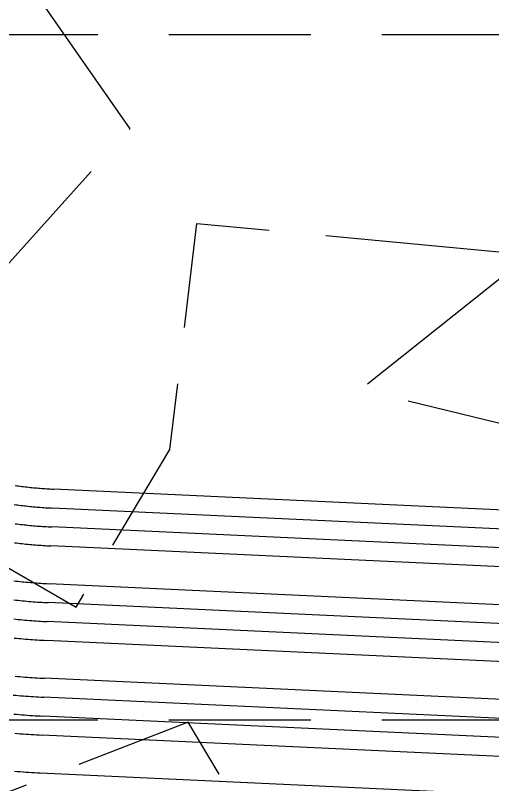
# Model space of a CAD drawing. Header units: inches. Extents: x 2439273 to 2445077, y 7048639 to 7057917.
# Drawn here: x 2442362.4 to 2442463.2, y 7051382.5 to 7051545 of the extents above; entities that cross this region are included whole.
import ezdxf

# ---------------------------------------------------------------- set-up
doc = ezdxf.new("R2010")
doc.units = ezdxf.units.IN
doc.header["$LTSCALE"] = 300
doc.header["$MEASUREMENT"] = 0
doc.linetypes.add('DASHEDX2', pattern=[0.165, 0.125, -0.04])
doc.linetypes.add('HIDDEN', pattern=[0.375, 0.25, -0.125])
for name, color, linetype in [('EC', 43, 'DASHEDX2'), ('GRID', 254, 'HIDDEN'), ('PC', 43, 'DASHEDX2')]:
    doc.layers.add(name, color=color, linetype=linetype)

msp = doc.modelspace()

# ---------------------------------------------------------------- linework, layer by layer
at = {"layer": 'EC', "color": 43, "linetype": 'DASHEDX2', "flags": 128}
for points in [[(2442251.27, 7051860.74), (2442247.3, 7051835.93), (2442285.09, 7051799.73), (2442290.75, 7051796.96), (2442292.45, 7051794.32), (2442303.15, 7051761.82), (2442343.57, 7051692.77), (2442359.14, 7051618.96), (2442356.14, 7051577.01), (2442359.01, 7051566.55), (2442358.42, 7051561.45), (2442386.57, 7051521.09), (2442347.57, 7051477.85), (2442342.18, 7051447.57), (2442340.39, 7051441.42), (2442341.66, 7051427.46), (2442359.11, 7051429.33), (2442375.18, 7051420.05), (2442395.01, 7051453.34), (2442400.7, 7051501.07), (2442470.99, 7051494.44), (2442435.4, 7051466.06), (2442491.42, 7051452.29), (2442542.23, 7051423.39), (2442573.16, 7051414.58), (2442639.65, 7051351.27), (2442654.22, 7051332.69), (2442603.46, 7051321.11), (2442621.87, 7051282.74)], [(2442506.4, 7051288.36), (2442531.22, 7051315.52), (2442464.95, 7051313.74), (2442436.49, 7051332.5), (2442398.88, 7051395.74), (2442338.25, 7051372.19), (2442267.44, 7051327.46), (2442230.47, 7051303.2), (2442231.46, 7051301.04)]]:
    msp.add_lwpolyline(points, dxfattribs=at)
at = {"layer": 'GRID', "linetype": 'HIDDEN', "ltscale": 0.4}
for p, q in [((2439424.76, 7051540.97), (2444925.44, 7051540.97)), ((2439424.76, 7051396.22), (2444925.44, 7051396.22))]:
    msp.add_line(p, q, dxfattribs=at)
at = {"layer": 'PC', "color": 24, "linetype": 'Continuous', "flags": 128}
for points in [[(2442362.31, 7051445.73), (2442362.66, 7051445.68), (2442363.01, 7051445.63), (2442363.36, 7051445.58), (2442363.71, 7051445.54), (2442364.06, 7051445.5), (2442364.42, 7051445.45), (2442364.77, 7051445.41), (2442365.12, 7051445.37), (2442365.47, 7051445.33), (2442365.82, 7051445.3), (2442366.18, 7051445.26), (2442366.53, 7051445.23), (2442366.88, 7051445.2), (2442367.24, 7051445.17), (2442367.59, 7051445.14), (2442367.94, 7051445.11), (2442368.3, 7051445.08), (2442368.65, 7051445.06), (2442369, 7051445.03), (2442369.36, 7051445.01), (2442369.71, 7051444.99), (2442370.07, 7051444.97), (2442370.42, 7051444.96)], [(2442699.69, 7051429.63), (2442370.42, 7051444.96)], [(2442362.1, 7051441.72), (2442362.47, 7051441.67), (2442362.84, 7051441.62), (2442363.21, 7051441.57), (2442363.57, 7051441.53), (2442363.94, 7051441.48), (2442364.31, 7051441.44), (2442364.68, 7051441.4), (2442365.05, 7051441.36), (2442365.42, 7051441.32), (2442365.79, 7051441.28), (2442366.16, 7051441.25), (2442366.53, 7051441.21), (2442366.9, 7051441.18), (2442367.27, 7051441.15), (2442367.64, 7051441.12), (2442368.01, 7051441.09), (2442368.38, 7051441.07), (2442368.75, 7051441.04), (2442369.12, 7051441.02), (2442369.49, 7051441), (2442369.86, 7051440.98), (2442370.23, 7051440.96)], [(2442704.68, 7051425.39), (2442370.23, 7051440.96)], [(2442362.32, 7051437.65), (2442362.7, 7051437.6), (2442363.09, 7051437.56), (2442363.47, 7051437.51), (2442363.86, 7051437.46), (2442364.24, 7051437.42), (2442364.63, 7051437.38), (2442365.02, 7051437.34), (2442365.4, 7051437.3), (2442365.79, 7051437.26), (2442366.17, 7051437.23), (2442366.56, 7051437.19), (2442366.95, 7051437.16), (2442367.34, 7051437.13), (2442367.72, 7051437.1), (2442368.11, 7051437.08), (2442368.5, 7051437.05), (2442368.89, 7051437.03), (2442369.27, 7051437), (2442369.66, 7051436.98), (2442370.05, 7051436.97)], [(2442709.68, 7051421.15), (2442370.05, 7051436.97)], [(2442362.2, 7051433.64), (2442362.6, 7051433.59), (2442363, 7051433.54), (2442363.4, 7051433.49), (2442363.8, 7051433.44), (2442364.21, 7051433.4), (2442364.61, 7051433.36), (2442365.01, 7051433.32), (2442365.42, 7051433.28), (2442365.82, 7051433.24), (2442366.22, 7051433.21), (2442366.63, 7051433.18), (2442367.03, 7051433.14), (2442367.44, 7051433.11), (2442367.84, 7051433.09), (2442368.24, 7051433.06), (2442368.65, 7051433.03), (2442369.05, 7051433.01), (2442369.46, 7051432.99), (2442369.86, 7051432.97)], [(2442714.67, 7051416.92), (2442369.86, 7051432.97)], [(2442362.06, 7051425.59), (2442362.49, 7051425.54), (2442362.93, 7051425.49), (2442363.36, 7051425.45), (2442363.8, 7051425.4), (2442364.24, 7051425.36), (2442364.67, 7051425.31), (2442365.11, 7051425.27), (2442365.55, 7051425.24), (2442365.99, 7051425.2), (2442366.42, 7051425.17), (2442366.86, 7051425.13), (2442367.3, 7051425.1), (2442367.74, 7051425.07), (2442368.18, 7051425.05), (2442368.61, 7051425.02), (2442369.05, 7051425), (2442369.49, 7051424.98)], [(2442724.66, 7051408.44), (2442369.49, 7051424.98)], [(2442362.04, 7051421.57), (2442362.49, 7051421.52), (2442362.94, 7051421.47), (2442363.4, 7051421.42), (2442363.85, 7051421.38), (2442364.3, 7051421.33), (2442364.76, 7051421.29), (2442365.21, 7051421.25), (2442365.67, 7051421.21), (2442366.12, 7051421.18), (2442366.57, 7051421.14), (2442367.03, 7051421.11), (2442367.48, 7051421.08), (2442367.94, 7051421.05), (2442368.39, 7051421.03), (2442368.85, 7051421), (2442369.3, 7051420.98)], [(2442729.65, 7051404.21), (2442369.3, 7051420.98)], [(2442362.05, 7051417.54), (2442362.52, 7051417.49), (2442362.99, 7051417.44), (2442363.46, 7051417.39), (2442363.93, 7051417.35), (2442364.4, 7051417.31), (2442364.87, 7051417.27), (2442365.34, 7051417.23), (2442365.82, 7051417.19), (2442366.29, 7051417.15), (2442366.76, 7051417.12), (2442367.23, 7051417.09), (2442367.7, 7051417.06), (2442368.17, 7051417.03), (2442368.65, 7051417.01), (2442369.12, 7051416.99)], [(2442734.65, 7051399.97), (2442369.12, 7051416.99)], [(2442362.1, 7051413.51), (2442362.59, 7051413.46), (2442363.07, 7051413.41), (2442363.56, 7051413.37), (2442364.05, 7051413.32), (2442364.54, 7051413.28), (2442365.02, 7051413.24), (2442365.51, 7051413.2), (2442366, 7051413.17), (2442366.49, 7051413.13), (2442366.98, 7051413.1), (2442367.47, 7051413.07), (2442367.95, 7051413.04), (2442368.44, 7051413.02), (2442368.93, 7051412.99)], [(2442739.64, 7051395.73), (2442368.93, 7051412.99)], [(2442362.3, 7051405.45), (2442362.82, 7051405.4), (2442363.34, 7051405.35), (2442363.86, 7051405.31), (2442364.38, 7051405.27), (2442364.9, 7051405.22), (2442365.43, 7051405.19), (2442365.95, 7051405.15), (2442366.47, 7051405.12), (2442366.99, 7051405.08), (2442367.51, 7051405.05), (2442368.04, 7051405.03), (2442368.56, 7051405)], [(2442750.98, 7051387.2), (2442368.56, 7051405)], [(2442361.91, 7051401.47), (2442362.45, 7051401.42), (2442362.98, 7051401.37), (2442363.52, 7051401.32), (2442364.06, 7051401.28), (2442364.6, 7051401.24), (2442365.14, 7051401.2), (2442365.68, 7051401.16), (2442366.22, 7051401.12), (2442366.76, 7051401.09), (2442367.29, 7051401.06), (2442367.83, 7051401.03), (2442368.37, 7051401)], [(2442758.91, 7051382.82), (2442368.37, 7051401)], [(2442362.08, 7051397.44), (2442362.63, 7051397.39), (2442363.19, 7051397.34), (2442363.74, 7051397.29), (2442364.3, 7051397.25), (2442364.85, 7051397.21), (2442365.41, 7051397.17), (2442365.96, 7051397.13), (2442366.52, 7051397.1), (2442367.08, 7051397.07), (2442367.63, 7051397.04), (2442368.19, 7051397.01)], [(2442766.84, 7051378.45), (2442368.19, 7051397.01)], [(2442362.28, 7051393.4), (2442362.85, 7051393.35), (2442363.42, 7051393.3), (2442363.99, 7051393.26), (2442364.56, 7051393.22), (2442365.14, 7051393.18), (2442365.71, 7051393.14), (2442366.28, 7051393.1), (2442366.86, 7051393.07), (2442367.43, 7051393.04), (2442368, 7051393.01)], [(2442774.78, 7051374.08), (2442368, 7051393.01)], [(2442362.17, 7051385.38), (2442362.78, 7051385.33), (2442363.38, 7051385.28), (2442363.99, 7051385.24), (2442364.6, 7051385.19), (2442365.2, 7051385.16), (2442365.81, 7051385.12), (2442366.42, 7051385.08), (2442367.02, 7051385.05), (2442367.63, 7051385.02)], [(2442367.63, 7051385.02), (2442790.65, 7051365.33)]]:
    msp.add_lwpolyline(points, dxfattribs=at)

doc.saveas('drawing.dxf')
